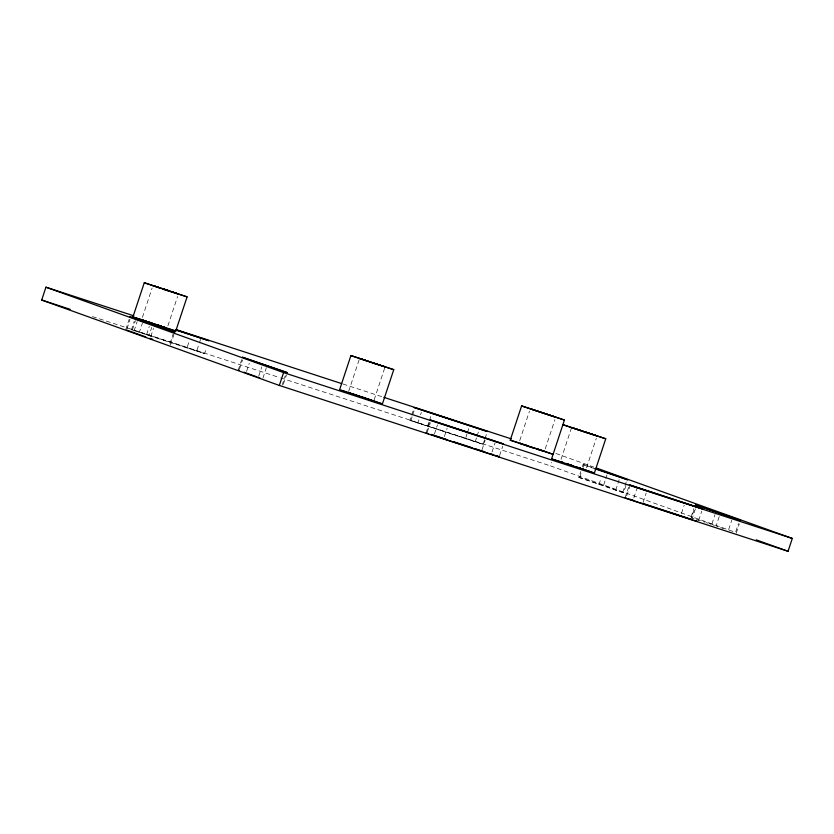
<?xml version="1.0" encoding="UTF-8"?>
<svg xmlns="http://www.w3.org/2000/svg" width="834" height="834" viewBox="0 0 834 834"><rect width="100%" height="100%" fill="white"/><g stroke="black" fill="none" stroke-linecap="round" stroke-linejoin="round"><path stroke-width="0.63" stroke-dasharray="4.17 3.13" d="M125.715 329.691L129.197 319.182M126.945 328.836L130.031 319.495M145.804 334.507L131.491 329.638L134.191 321.465M132.325 329.951L135.421 320.61M134.045 330.994L137.13 321.653M142.395 317.431L152.101 288.074M131.491 329.638L139.424 332.109L142.52 322.768M146.576 334.59L149.286 326.417M146.888 334.861L149.046 335.57L151.757 327.397M150.766 336.602L153.466 328.429M167.895 325.823L177.6 296.466M170.011 343.525L173.097 334.184M170.47 345.005L173.941 334.497M139.424 332.109L187.066 347.632L189.381 340.626M149.046 335.57L196.688 351.093L199.003 344.088M199.399 342.92L200.556 339.417M196.688 351.093L204.601 353.595L206.561 347.726M238.232 370.129L241.704 359.621M239.452 369.274L242.548 359.934M246.551 371.432L249.262 363.259M258.707 376.197L261.793 366.856M262.887 378.209L266.369 367.7M282.142 385.131L285.228 375.79M283.362 384.276L286.458 374.935M348.664 391.448L359.59 358.422M374.164 399.84L384.683 368.044M484.627 439.664L483.053 444.366L409.953 420.409L413.424 409.901M410.787 420.732L412.33 416.062M412.715 414.894L414.258 410.213M409.974 420.388L417.886 422.88L419.043 419.377M420.586 414.707L421.358 412.371M427.508 426.341L429.051 421.67M429.437 420.503L431.376 414.665M426.07 432.867L429.541 422.358M427.289 432.012L430.375 422.671M434.389 434.16L437.475 424.819M444.397 436.453L447.107 428.28M417.886 422.88L465.528 438.413L467.071 433.743M467.457 432.575L469 427.905M475.151 441.874L476.694 437.204M477.079 436.036L479.008 430.188M485.013 438.496L486.952 432.658M482.031 449.693L485.117 440.352M492.039 451.986L495.125 442.646M499.587 455.625L502.683 446.284M519.728 440.602L529.434 411.245M545.227 448.994L554.933 419.638M732.93 531.466L550.419 465.872L551.576 462.37M561.063 459.336L571.582 427.529M625.917 485.711L623.603 492.717L620.976 491.956L578.859 477.402L580.787 471.564M582.33 466.894L583.133 464.528L594.288 468.093M579.693 477.715L581.621 471.877M583.174 467.207L583.946 464.872L583.102 464.559M586.563 467.728L596.279 438.371M598.948 484.637L600.876 478.799M623.603 492.717L603.514 485.482L605.442 479.644M605.828 478.476L606.985 474.973M615.669 490.246L619.141 479.738M622.769 492.404L626.24 481.896M625.125 497.752L628.596 487.244M626.741 495.73L629.826 486.389M633.83 497.888L636.926 488.547M643.077 502.516L646.162 493.175M681.472 513.41L684.172 505.237M691.094 516.871L693.805 508.698M695.389 508.855L692.303 518.195L691.459 517.883L694.555 508.542M698.652 520.51L701.738 511.169M711.934 523.95L715.03 514.609M719.21 516.621L716.125 525.962L723.339 528.558M728.666 529.559L731.752 520.218M735.755 531.706L738.465 523.533M736.214 533.197L739.299 523.856M204.601 353.595L187.066 347.632M578.859 477.402L603.514 485.482M691.459 517.883L694.086 518.633M696.484 519.405L704.886 522.147M343.014 384.026L382.618 396.942M92.449 316.576L279.348 377.51M280.589 377.906L550.419 465.872M465.528 438.413L483.084 444.334M706.002 522.522L708.16 523.241M709.234 523.596L711.162 524.252M712.121 524.576L714.467 525.378M555.892 453.467L593.86 467.113M583.946 464.872L594.767 468.771"/><path stroke-width="1.25" d="M596.31 467.999L792.3 538.441L788.057 551.284L279.338 385.444L41.7 300.031L45.943 287.188L133.826 315.836M132.908 317.024L144.292 282.716L187.087 296.873L175.713 331.181L132.96 316.972M279.338 385.444L283.581 372.6L45.943 287.188M350.916 355.565L339.584 389.822L382.389 403.979L393.763 369.671L350.916 355.565L370.546 362.175M534.302 448.369L510.241 440.196L521.625 405.887L564.42 420.044L551.576 458.929L594.381 473.087L605.755 438.778L562.908 424.673L586.969 432.846M187.087 296.873L144.24 282.768M393.763 369.671L373.903 363.28M510.241 440.196L518.675 442.75M564.42 420.044L521.573 405.939M551.576 458.929L563.69 462.672M605.755 438.778L571.582 427.529L582.768 431.063M372.829 400.841L373.757 401.071L372.923 400.758M239.16 370.359L238.263 370.098L239.066 370.442M426.987 433.096L426.091 432.836L428.551 433.753M626.053 497.981L625.125 497.752L625.959 498.065M134.462 317.41L136.369 317.994M166.164 328.043L155.906 324.739M521.542 443.803L519.843 443.281L523.762 444.751M341.137 390.197L347.017 392.053M350.885 393.429L348.258 392.668L371.13 400.31M562.887 462.536L560.26 461.786L562.752 462.672M697.339 521.448L693.242 520.155M137.329 318.296L141.342 319.578M160.847 288.095L152.914 285.624L160.649 288.303M170.48 291.556L178.413 294.016L170.678 291.347M377.145 364.343L385.089 366.814L359.59 358.422L367.314 361.101M589.148 433.461L597.081 435.921L586.125 432.168M142.572 319.975L146.252 321.163M148.546 322.028L141.582 319.881L152.549 323.634M519.905 443.146L529.037 446.127M524.909 444.887L526.859 445.512M536.481 448.973L544.414 451.444L543.58 451.131M348.018 392.376L357.286 395.399M353.282 394.201L359.444 396.202M431.084 434.389L434.003 435.327M630.139 499.274L633.058 500.223M692.272 519.843L639.438 502.621M175.911 329.555L341.773 383.63M383.859 397.338L511.346 438.903M175.432 329.618L208.875 340.72L175.286 329.889M283.581 372.6L792.3 538.441M41.7 300.031L70.171 309.32M435.223 435.734L446.221 439.309M453.55 441.707L471.867 447.67M474.317 448.473L480.426 450.464M642.837 503.402L682.869 516.465M444.845 439.184L499.201 456.792L496.71 455.896M147.337 321.528L151.705 322.956M149.526 322.341L156.208 324.447M566.015 463.433L569.288 464.507M568.194 464.246L571.436 465.309M574.574 466.644L585.76 470.178L583.268 469.281M481.645 450.86L484.888 451.924M443.625 438.788L434.868 435.901M163.037 288.7L168.666 290.566M162.661 289.075L168.291 290.941M369.337 361.873L374.966 363.739M530.101 446.576L539.014 449.443M595.403 468.458L627.856 479.873L594.767 468.771M570.373 464.861L573.761 465.977M358.38 395.754L364.01 397.62M360.559 396.577L369.441 399.434M683.943 516.819L687.299 517.924M638.323 502.245L627.616 498.649M157.334 324.822L161.681 326.271M157.199 324.874L161.285 326.25M575.867 466.779L592.098 472.18M571.217 465.539L565.098 463.485M688.373 518.279L692.46 519.655M540.098 449.807L553.088 454.301L524.722 445.075M537.649 449.088L541.923 450.548M162.766 326.636L166.414 327.856M578.025 467.499L580.912 468.479M366.032 398.391L371.266 400.174M370.661 399.84L377.26 402.082M149.807 338.312L152.695 339.282M491.476 454.113L493.394 454.759M430.907 434.566L433.795 435.536M167.624 328.273L171.575 329.628M172.502 329.951L175.766 331.129M164.59 327.376L166.247 327.96M378.25 402.426L382.431 403.927M695.775 520.781L697.422 521.365M258.321 377.364L259.968 377.948M756.209 539.838L788.057 551.284M126.559 330.003L145.804 336.926M243.882 372.173L257.112 376.926M593.016 472.503L594.433 473.034M129.989 316.816L174.713 332.161L129.989 316.816M242.506 357.254L287.23 372.6L242.506 357.254M414.227 407.534L487.337 431.491L414.227 407.534M430.344 419.992L503.455 443.949L430.344 419.992M530.278 408.764L555.746 417.188L530.278 408.764M629.399 484.877L702.509 508.834L629.399 484.877M695.744 505.008L740.456 520.353L695.744 505.008"/></g></svg>
